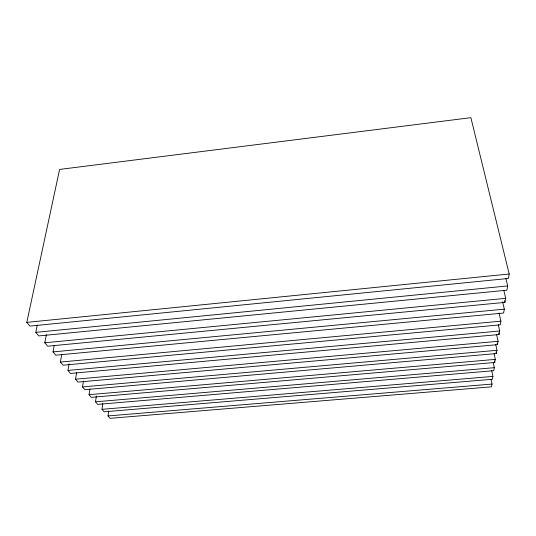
<?xml version="1.0" encoding="UTF-8"?>
<svg xmlns="http://www.w3.org/2000/svg" width="536" height="536" viewBox="0 0 536 536"><rect width="100%" height="100%" fill="white"/><g stroke="black" fill="none" stroke-linecap="round" stroke-linejoin="round"><path stroke-width="0.8" d="M490.996 379.173L492.008 384.071L491.492 386.831L110.001 418.328L108.017 415.943L108.654 410.971M491.74 370.704L492.926 376.413L492.39 379.274L104.071 411.795L102.008 409.323L102.785 403.541M493.274 362.778L494.313 367.696L493.757 370.678L97.659 404.385L95.515 401.819L96.326 396.044M494.092 353.66L495.318 359.388L494.741 362.49L91.274 397.35L89.043 394.684L89.887 388.915M495.733 344.601L496.979 350.323L496.376 353.559L84.849 389.685L82.537 386.918L83.428 381.123M496.644 334.779L498.078 341.305L497.462 344.675L77.961 382.088L75.556 379.207L76.615 372.6M498.245 324.488L499.706 331.007L499.056 334.538L70.477 373.445L67.965 370.443L69.07 363.87M499.07 313.024L500.912 321.165L500.242 324.843L63.014 365.204L60.394 362.075L61.7 354.698M509.2 274.01L508.389 278.472L29.936 326.102L26.8 322.37L59.603 169.423L470.876 117.672L509.2 274.01L26.8 322.37M505.917 278.626L507.679 285.929L506.902 290.19L38.786 335.925L35.785 332.354L37.292 324.984M46.384 334.591L44.796 342.779L47.657 346.196L504.952 302.384L505.696 298.338L503.78 290.211M502.621 301.835L504.322 309.158L503.606 313.037L55.764 355.187L53.024 351.911L54.237 345.352M35.785 332.354L507.679 285.929M44.796 342.779L505.696 298.338M53.024 351.911L504.322 309.158M60.394 362.075L500.912 321.165M67.965 370.443L499.706 331.007M75.556 379.207L498.078 341.305M82.537 386.918L496.979 350.323M89.043 394.684L495.318 359.388M95.515 401.819L494.313 367.696M102.008 409.323L492.926 376.413M108.017 415.943L492.008 384.071M504.57 300.756L504.952 302.384M498.694 332.903L499.056 334.538M497.1 343.04L497.462 344.675M496.028 351.931L496.376 353.559M494.393 360.862L494.741 362.49"/></g></svg>
